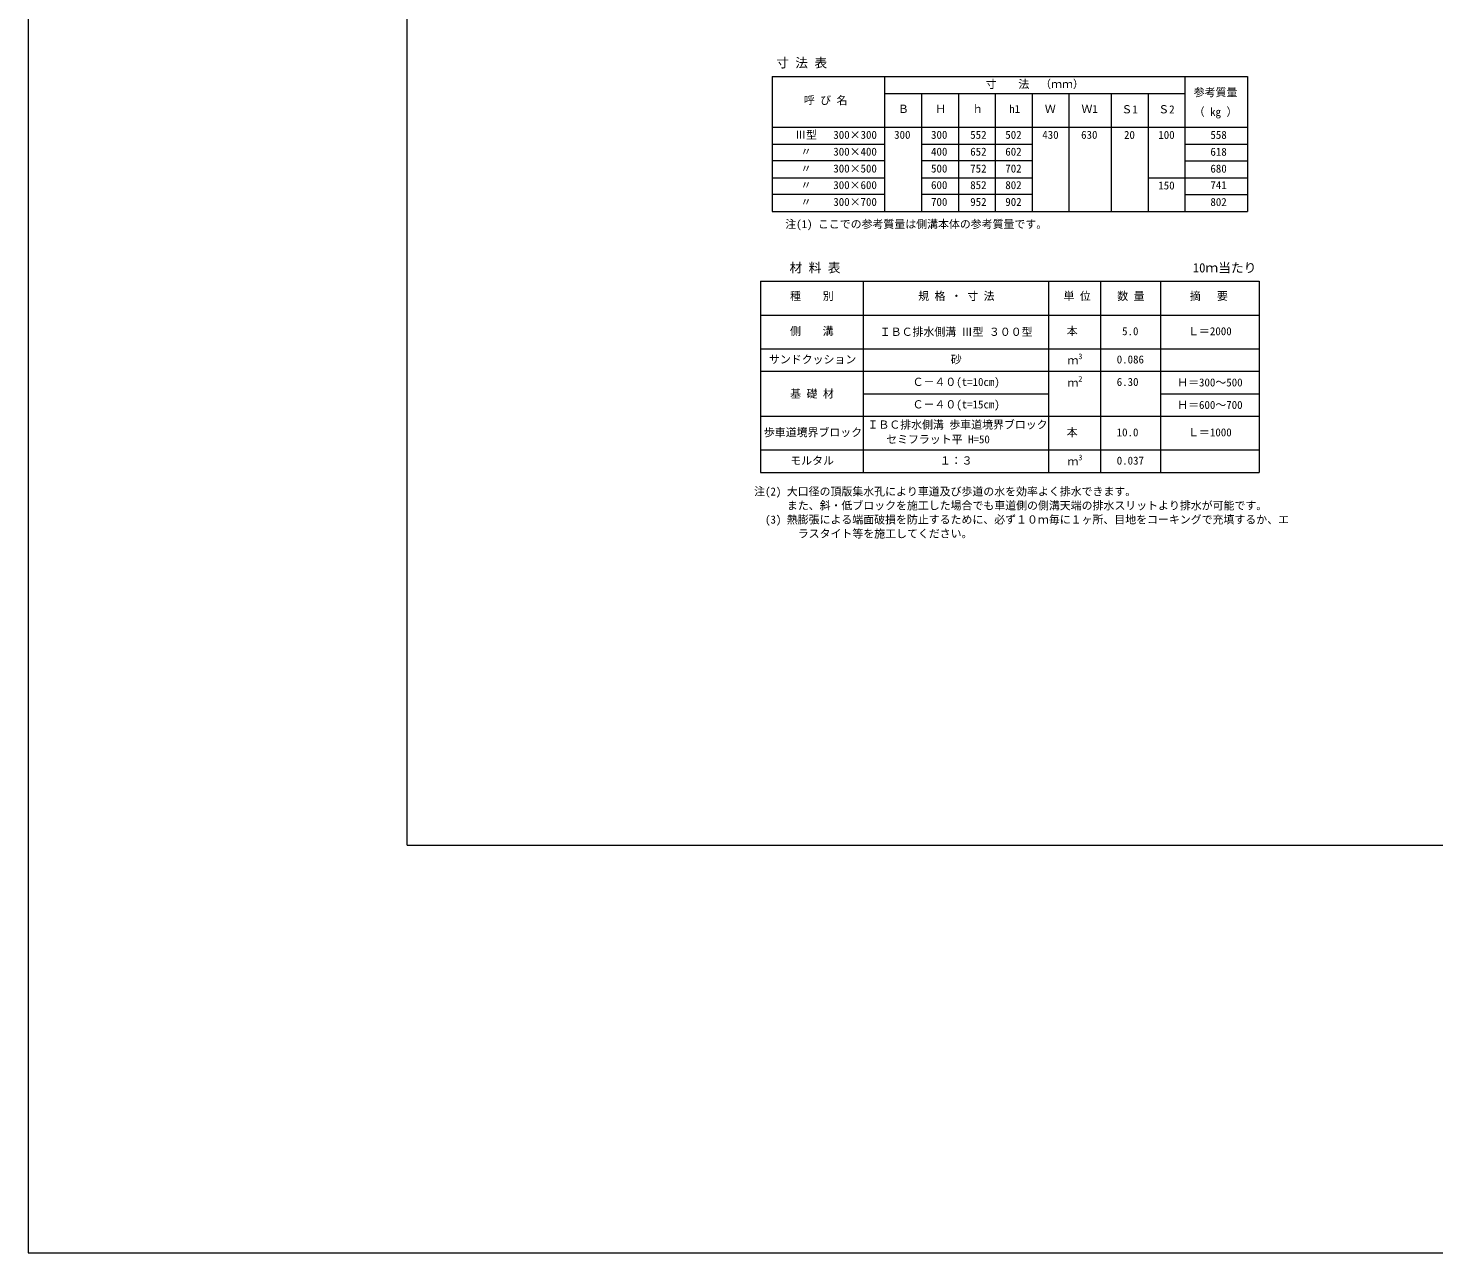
# Model space of a CAD drawing. Units: millimetres at full size; details may follow other scales. Extents: x 6872 to 78201, y -34623 to -7860.
# Drawn here: x 56806 to 61809, y -26354 to -21994 of the extents above; entities that cross this region are included whole.
import ezdxf
from ezdxf.enums import TextEntityAlignment as Align

# ---------------------------------------------------------------- set-up
doc = ezdxf.new("R2010")
doc.units = ezdxf.units.MM
doc.header["$LTSCALE"] = 16
for name, color, linetype, lineweight in [('0_2', 7, 'Continuous', 20), ('図枠', 1, 'Continuous', 20), ('枠', 5, 'Continuous', 5)]:
    doc.layers.add(name, color=color, linetype=linetype, lineweight=lineweight)
doc.styles.add('ＭＳ ゴシック', font='')
doc.styles.get('ＭＳ ゴシック').set_extended_font_data('MS Gothic')

msp = doc.modelspace()

# ---------------------------------------------------------------- linework, layer by layer
at = {"layer": '0_2'}
for p, q in [((59454.06, -22166.95), (59454.06, -22646.95)), ((59454.06, -22166.95), (61145.45, -22166.95)), ((59854.06, -22166.95), (59854.06, -22646.95)), ((60922.81, -22166.95), (60922.81, -22646.95)), ((60922.81, -22166.95), (60922.81, -22646.95)), ((61145.45, -22166.95), (61145.45, -22646.95)), ((59854.06, -22226.95), (60922.81, -22226.95)), ((59985.31, -22226.95), (59985.31, -22646.95)), ((60116.56, -22226.95), (60116.56, -22646.95)), ((60247.81, -22226.95), (60247.81, -22646.95)), ((60379.06, -22226.95), (60379.06, -22646.95)), ((60510.31, -22226.95), (60510.31, -22646.95)), ((60660.31, -22226.95), (60660.31, -22646.95)), ((60791.56, -22226.95), (60791.56, -22646.95)), ((59454.06, -22346.95), (60636.32, -22346.95)), ((59454.06, -22346.95), (59961.32, -22346.95)), ((60079.06, -22346.95), (60529.06, -22346.95)), ((60617.57, -22346.95), (61145.45, -22346.95)), ((59454.06, -22406.95), (59854.06, -22406.95)), ((59985.31, -22406.95), (60379.06, -22406.95)), ((60922.81, -22406.95), (61145.45, -22406.95)), ((59854.06, -22466.95), (59454.06, -22466.95)), ((60379.06, -22466.95), (59985.31, -22466.95)), ((60922.81, -22466.95), (61145.45, -22466.95)), ((59454.06, -22526.95), (59854.06, -22526.95)), ((59985.31, -22526.95), (60379.06, -22526.95)), ((60791.56, -22526.95), (61145.45, -22526.95)), ((59854.06, -22586.95), (59454.06, -22586.95)), ((60379.06, -22586.95), (59985.31, -22586.95)), ((60922.81, -22586.95), (61145.45, -22586.95)), ((59454.06, -22646.95), (61145.45, -22646.95)), ((59412.81, -22895.35), (61186.7, -22895.35)), ((59412.81, -22895.35), (59412.81, -23575.35)), ((59778.84, -23575.35), (59778.84, -22895.35)), ((60438.86, -23575.35), (60438.86, -22895.35)), ((60623.41, -23575.35), (60623.41, -22895.35)), ((60836.7, -23575.35), (60836.7, -22895.35)), ((61186.7, -22895.35), (61186.7, -23575.35)), ((59412.81, -23015.35), (61186.7, -23015.35)), ((59412.81, -23135.35), (61186.7, -23135.35)), ((59412.81, -23215.35), (61186.7, -23215.35)), ((59778.84, -23295.35), (60438.86, -23295.35)), ((60836.7, -23295.35), (61186.7, -23295.35)), ((59412.81, -23375.35), (61186.7, -23375.35)), ((59412.81, -23495.35), (61186.7, -23495.35)), ((59412.81, -23575.35), (61186.7, -23575.35))]:
    msp.add_line(p, q, dxfattribs=at)
at = {"layer": '図枠'}
for p, q in [((56806.28, -7859.66), (56806.28, -26353.74)), ((56806.28, -26353.74), (78201.37, -26353.74))]:
    msp.add_line(p, q, dxfattribs=at)
at = {"layer": '枠', "lineweight": 20}
for q in [(58155.05, -19388.53), (66155.05, -24902.82)]:
    msp.add_line((58155.05, -24902.82), q, dxfattribs=at)

# ---------------------------------------------------------------- texts
at = {"layer": '0_2', "style": 'ＭＳ ゴシック'}
for s, height, p in [('寸 法 表', 33.23, (59468.35, -22144.27)), ('参考質量', 28.48, (60954.29, -22245.34)), ('呼 び 名', 28.48, (59566.86, -22273.83)), ('Ｂ', 28.48, (59901.57, -22304.69)), ('Ｈ', 28.48, (60034.11, -22304.69)), ('ｈ', 28.48, (60166.29, -22304.69)), ('h1', 28.48, (60297.74, -22304.69)), ('Ｗ', 28.48, (60424.32, -22304.69)), ('Ｗ1', 28.48, (60554.76, -22304.69)), ('（ kg ）', 28.48, (60954.29, -22314.99)), ('\u3000Ⅲ型 \u3000300×300', 28.48, (59496.95, -22396.74)), ('300', 28.48, (59888.06, -22396.74)), ('300', 28.48, (60019.4, -22396.74)), ('552', 28.48, (60158.85, -22396.74)), ('502', 28.48, (60283.64, -22396.74)), ('430', 28.48, (60415.29, -22396.74)), ('630', 28.48, (60553.42, -22396.74)), ('20', 28.48, (60706.02, -22397.01)), ('100', 28.48, (60828.15, -22397.01)), ('558', 28.48, (61013.54, -22397.01)), ('\u3000 〃\u3000  300×400', 28.48, (59496.95, -22456.74)), ('400', 28.48, (60019.4, -22456.74)), ('652', 28.48, (60158.85, -22456.74)), ('602', 28.48, (60283.64, -22456.74)), ('618', 28.48, (61013.54, -22457.01)), ('\u3000 〃\u3000  300×500', 28.48, (59496.95, -22516.74)), ('500', 28.48, (60019.4, -22516.74)), ('752', 28.48, (60158.85, -22516.74)), ('702', 28.48, (60283.64, -22516.74)), ('680', 28.48, (61013.54, -22517.01)), ('\u3000 〃\u3000  300×600', 28.48, (59496.95, -22575.63)), ('600', 28.48, (60019.4, -22575.63)), ('852', 28.48, (60158.85, -22575.63)), ('802', 28.48, (60283.64, -22575.63)), ('150', 28.48, (60828.15, -22577.01)), ('741', 28.48, (61013.54, -22575.9)), ('\u3000 〃\u3000  300×700', 28.48, (59496.95, -22635.63)), ('700', 28.48, (60019.4, -22635.63)), ('952', 28.48, (60158.85, -22635.63)), ('902', 28.48, (60283.64, -22635.63)), ('802', 28.48, (61013.54, -22635.9)), ('注(1) ここでの参考質量は側溝本体の参考質量です。', 28.48, (59500.58, -22714.74)), ('材 料 表', 33.23, (59515.89, -22873.71)), ('10ｍ当たり', 33.23, (60950.71, -22873.71)), ('種 \u3000 別', 28.48, (59517.52, -22970.7)), ('規 格 ・ 寸 法', 28.48, (59973.65, -22970.7)), ('単 位', 28.48, (60490.92, -22970.7)), ('数 量', 28.48, (60682.16, -22970.7)), ('摘 \u3000要', 28.48, (60939.93, -22970.7)), ('側    溝', 28.48, (59517.52, -23095.81)), ('本', 28.48, (60502.24, -23095.81)), (' 5.0  ', 28.48, (60679.92, -23095.81)), ('サンドクッション', 28.48, (59442.62, -23196.37)), ('3', 19.94, (60543.76, -23178.45)), (' 0.086', 28.48, (60660.82, -23196.37)), ('ｍ', 28.48, (60504.91, -23199.45)), ('ｍ', 28.48, (60504.91, -23279.45)), ('2', 19.94, (60543.76, -23258.45)), (' 6.30', 28.48, (60660.82, -23276.37)), ('ＩＢＣ排水側溝 歩車道境界ブロック', 28.48, (59793.2, -23428.51)), ('歩車道境界ブロック', 28.48, (59424.47, -23455.81)), ('セミフラット平 H=50', 28.48, (59859.77, -23480.66)), ('本', 28.48, (60502.24, -23455.81)), ('10.0 ', 28.48, (60679.92, -23455.81)), ('モルタル', 28.48, (59518.42, -23556.37)), ('ｍ', 28.48, (60504.91, -23559.45)), ('3', 19.94, (60543.76, -23538.45)), (' 0.037', 28.48, (60660.82, -23556.37))]:
    msp.add_text(s, height=height, dxfattribs=at).set_placement(p, align=Align.BOTTOM_LEFT)
for s, p in [('寸\u3000  法\u3000（ｍｍ）', (60388.43, -22216.39)), ('Ｓ1', (60725.93, -22306.11)), ('Ｓ2', (60857.18, -22306.11)), ('Ｌ＝2000', (61011.7, -23095.81)), ('砂', (60108.84, -23196.37)), ('Ｃ－４０(t=10cm)', (60108.84, -23276.37)), ('Ｃ－４０(t=15cm)', (60108.84, -23356.37)), ('Ｌ＝1000', (61011.7, -23455.81)), ('１：３', (60108.84, -23556.37))]:
    msp.add_text(s, height=28.48, dxfattribs=at).set_placement(p, align=Align.BOTTOM_CENTER)
for s, p in [('ＩＢＣ排水側溝 Ⅲ型 ３００型', (60108.85, -23075.35)), ('Ｈ＝300～500', (61011.7, -23255.35)), ('基 礎 材', (59595.82, -23295.35)), ('Ｈ＝600～700', (61011.7, -23335.35))]:
    msp.add_text(s, height=28.48, dxfattribs=at).set_placement(p, align=Align.MIDDLE_CENTER)
for s, p in [('注(2) 大口径の頂版集水孔により車道及び歩道の水を効率よく排水できます。', (59389.88, -23629.35)), ('\u3000\u3000\u3000また、斜・低ブロックを施工した場合でも車道側の側溝天端の排水スリットより排水が可能です。', (59389.88, -23679.35)), ('\u3000(3) 熱膨張による端面破損を防止するために、必ず１０ｍ毎に１ヶ所、目地をコーキングで充填するか、エ', (59389.88, -23729.35)), ('\u3000\u3000\u3000\u3000ラスタイト等を施工してください。', (59389.88, -23779.35))]:
    msp.add_text(s, height=28.48, dxfattribs=at).set_placement(p, align=Align.TOP_LEFT)

doc.saveas('drawing.dxf')
